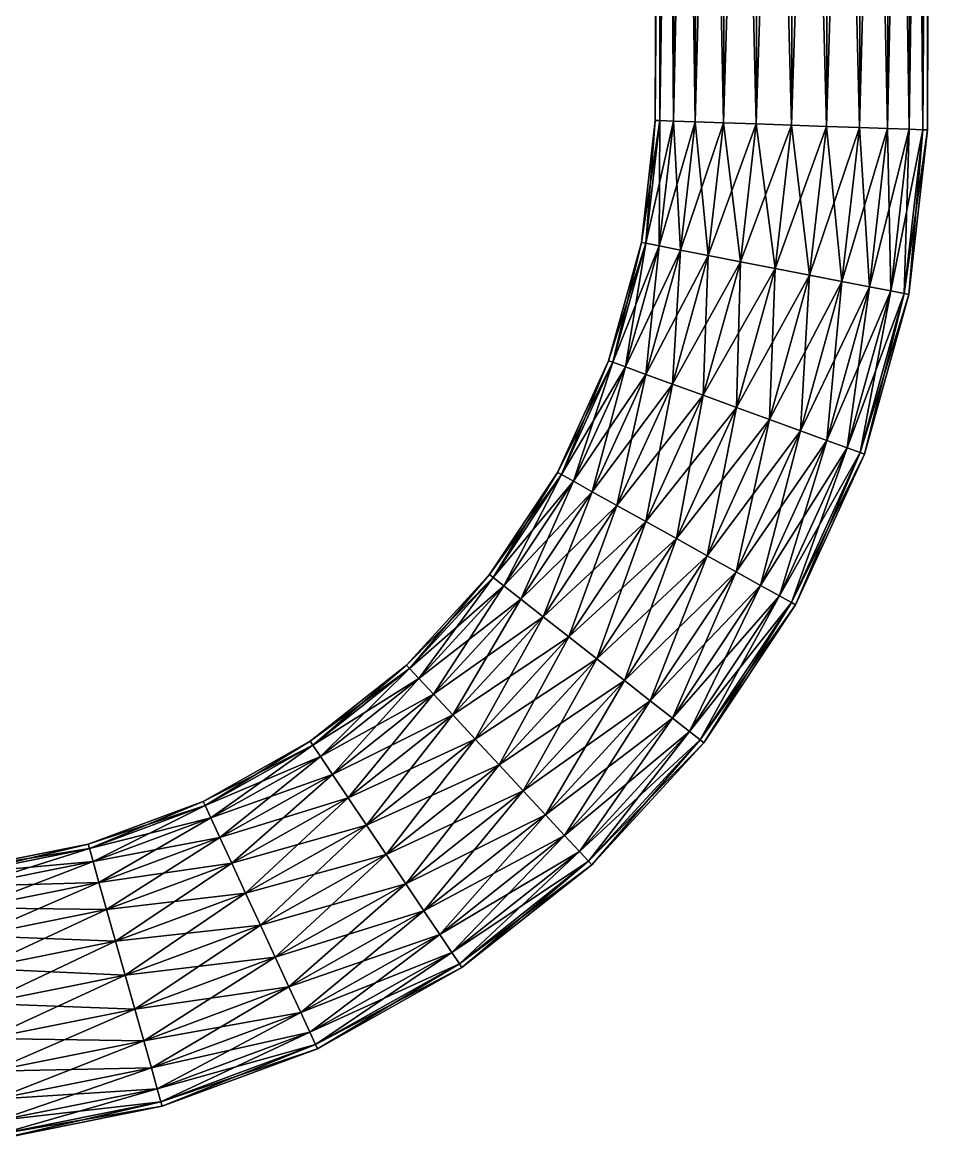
# Model space of a CAD drawing. Extents: x -24.7 to 37, y -27.4 to 52.3.
# Drawn here: x 20.92 to 36.95, y -19.15 to 0.54 of the extents above; entities that cross this region are included whole.
import ezdxf

# ---------------------------------------------------------------- set-up
doc = ezdxf.new("R2010")
doc.units = 0
doc.layers.add('CYLINDER01', color=171, linetype='CONTINUOUS')

msp = doc.modelspace()

# ---------------------------------------------------------------- meshes
at = {"layer": 'CYLINDER01', "color": 171}
mesh = msp.add_polyface(dxfattribs=at)
corners = [(32.254047, 20.154917, 2.10245), (32.172642, 20.163965, 1.480291), (32.092117, -1.185897, 1.480296), (32.492725, 20.128439, 2.68221), (32.173973, -1.188755, 2.102455), (32.872429, 20.086508, 3.180061), (32.413971, -1.197136, 2.682215), (33.367302, 20.032181, 3.562076), (32.795753, -1.210468, 3.180066), (33.943649, 19.969391, 3.802221), (33.293301, -1.227843, 3.562081), (34.56221, 19.902567, 3.88413), (33.872707, -1.248076, 3.802225), (35.180836, 19.836336, 3.802221), (34.494492, -1.269789, 3.884134), (35.757359, 19.775141, 3.562076), (35.116268, -1.291502, 3.802225), (36.25248, 19.722996, 3.180061), (35.695675, -1.311735, 3.56208), (36.632423, 19.683239, 2.68221), (36.193222, -1.32911, 3.180066), (36.871281, 19.658358, 2.10245), (36.575005, -1.342442, 2.682215), (36.952751, 19.649889, 1.480291), (36.815002, -1.350823, 2.102455), (36.871281, 19.658358, 0.858132), (36.896862, -1.353681, 1.480295), (36.632423, 19.683239, 0.278372), (36.815002, -1.350823, 0.858136), (36.25248, 19.722996, -0.219479), (36.575005, -1.342442, 0.278376), (35.757359, 19.775141, -0.601494), (36.193222, -1.32911, -0.219475), (35.180836, 19.836336, -0.841638), (35.695675, -1.311735, -0.601489), (34.562206, 19.902567, -0.923547), (35.116268, -1.291502, -0.841634), (33.943649, 19.969391, -0.841638), (34.494488, -1.269789, -0.923542), (33.367302, 20.032181, -0.601493), (33.872707, -1.248076, -0.841634), (32.872429, 20.086508, -0.219479), (33.293301, -1.227843, -0.601489), (32.492725, 20.128439, 0.278372), (32.795753, -1.210468, -0.219474), (32.254047, 20.154917, 0.858132), (32.413971, -1.197136, 0.278377), (32.173973, -1.188755, 0.858137), (35.107315, 23.028509, 3.802221), (35.680126, 23.118046, 3.562076), (36.171944, 23.195333, 3.180061), (36.549294, 23.254892, 2.68221), (36.786488, 23.29244, 2.10245), (36.86739, 23.305267, 1.480291), (36.786488, 23.29244, 0.858132), (36.549294, 23.254892, 0.278372), (36.171944, 23.195333, -0.21948), (35.680126, 23.118046, -0.601494), (35.107315, 23.028509, -0.841638), (34.492527, 22.932989, -0.923547), (33.877659, 22.838053, -0.841638), (33.304611, 22.750103, -0.601493)]
mesh.append_faces([[corners[k] for k in face] for face in [(0, 1, 2), (3, 0, 4), (5, 3, 6), (7, 5, 8), (9, 7, 10), (11, 9, 12), (13, 11, 14), (15, 13, 16), (17, 15, 18), (19, 17, 20), (21, 19, 22), (23, 21, 24), (25, 23, 26), (27, 25, 28), (29, 27, 30), (31, 29, 32), (33, 31, 34), (35, 33, 36), (37, 35, 38), (39, 37, 40), (41, 39, 42), (43, 41, 44), (45, 43, 46), (1, 45, 47), (11, 13, 48), (13, 15, 49), (15, 17, 50), (17, 19, 51), (19, 21, 52), (21, 23, 53), (23, 25, 54), (25, 27, 55), (27, 29, 56), (29, 31, 57), (31, 33, 58), (33, 35, 59), (35, 37, 60), (37, 39, 61)]], dxfattribs={"vtx2": -1})
mesh = msp.add_polyface(dxfattribs=at)
corners = [(27.700283, -10.795103, 1.480296), (29.231493, -9.251262, 2.102455), (29.167034, -9.200721, 1.480296), (27.756014, -10.855129, 2.102455), (29.420469, -9.399439, 2.682215), (27.919409, -11.031116, 2.682215), (29.72109, -9.635156, 3.180066), (28.179333, -11.311072, 3.180066), (30.112867, -9.942348, 3.562081), (28.179333, -11.311072, -0.219474), (29.420469, -9.399439, 0.278377), (29.72109, -9.635156, -0.219474), (27.919409, -11.031116, 0.278377), (29.231493, -9.251262, 0.858137), (27.756014, -10.855129, 0.858137), (30.437111, -7.435798, 2.102455), (30.365526, -7.395994, 1.480296), (30.646994, -7.552497, 2.682215), (30.980869, -7.738139, 3.180066), (31.415985, -7.980072, 3.562081), (30.569101, -10.30008, 3.802225), (31.922686, -8.261808, 3.802225), (30.569101, -10.30008, -0.841634), (30.112867, -9.942348, -0.601489), (31.415983, -7.980071, -0.601489), (30.980869, -7.738139, -0.219474), (30.646994, -7.552497, 0.278377), (30.437111, -7.435798, 0.858137), (31.343025, -5.45369, 2.102455), (31.266079, -5.425608, 1.480296), (31.568613, -5.536021, 2.682215), (31.568613, -5.536021, 0.278377), (31.343025, -5.45369, 0.858137), (13.814563, -8.520217, -2.624015), (13.882168, -8.516749, -3.138196), (14.049846, 20.856798, 1.480291), (13.616364, -8.530416, -2.144875), (13.968044, 20.852608, 2.10245), (13.814563, -8.520217, -3.652377), (13.968044, 20.852608, 0.858133)]
mesh.append_faces([[corners[k] for k in face] for face in [(0, 1, 2), (3, 4, 1), (5, 6, 4), (7, 8, 6), (9, 10, 11), (12, 13, 10), (14, 2, 13), (2, 15, 16), (1, 17, 15), (4, 18, 17), (6, 19, 18), (23, 25, 24), (11, 26, 25), (10, 27, 26), (13, 16, 27), (16, 28, 29), (15, 30, 28), (27, 29, 32)]], dxfattribs={"vtx0": -1})
mesh.append_faces([[corners[k] for k in face] for face in [(0, 3, 1), (14, 0, 2), (2, 1, 15), (1, 4, 17), (4, 6, 18), (6, 8, 19), (8, 20, 21), (22, 23, 24), (23, 11, 25), (11, 10, 26), (10, 13, 27), (13, 2, 16), (16, 15, 28), (15, 17, 30), (25, 26, 31), (26, 27, 32), (27, 16, 29), (33, 34, 35), (36, 33, 37), (34, 38, 39)]], dxfattribs={"vtx2": -1})
mesh = msp.add_polyface(dxfattribs=at)
corners = [(30.112867, -9.942348, 3.562081), (31.922686, -8.261808, 3.802225), (31.415985, -7.980072, 3.562081), (30.569101, -10.30008, 3.802225), (32.466442, -8.564149, 3.884134), (31.058701, -10.683975, 3.884134), (33.010201, -8.866489, 3.802225), (31.5483, -11.067869, 3.802225), (31.548298, -11.067869, -0.841634), (31.058701, -10.683975, -0.923543), (32.466442, -8.564149, -0.923543), (31.922686, -8.261807, -0.841634), (30.569101, -10.30008, -0.841634), (31.415983, -7.980071, -0.601489), (30.646994, -7.552497, 2.682215), (31.927475, -5.666991, 3.180066), (31.568613, -5.536021, 2.682215), (30.980869, -7.738139, 3.180066), (32.395157, -5.837674, 3.562081), (32.939777, -6.036439, 3.802225), (32.395153, -5.837674, -0.601489), (31.927475, -5.666991, -0.219474), (30.980869, -7.738139, -0.219474), (31.568613, -5.536021, 0.278377), (30.646994, -7.552497, 0.278377), (31.343025, -5.45369, 0.858137), (31.266079, -5.425608, 1.480296), (31.926796, -3.35401, 2.102455), (31.846399, -3.338346, 1.480296), (31.343025, -5.45369, 2.102455), (32.16251, -3.399935, 2.682215), (32.537472, -3.472991, 3.180066), (32.16251, -3.399935, 0.278377), (31.926796, -3.35401, 0.858137), (32.173973, -1.188755, 2.102455), (32.092117, -1.185897, 1.480296), (32.413971, -1.197136, 2.682215), (32.173973, -1.188755, 0.858137), (32.254047, 20.154917, 2.10245), (32.172642, 20.163965, 1.480291)]
mesh.append_faces([[corners[k] for k in face] for face in [(0, 1, 2), (3, 4, 1), (5, 6, 4), (9, 11, 10), (12, 13, 11), (14, 15, 16), (17, 18, 15), (13, 21, 20), (22, 23, 21), (24, 25, 23), (26, 27, 28), (29, 30, 27), (16, 31, 30), (23, 33, 32), (25, 28, 33), (28, 34, 35), (27, 36, 34), (33, 35, 37)]], dxfattribs={"vtx0": -1})
mesh.append_faces([[corners[k] for k in face] for face in [(3, 5, 4), (5, 7, 6), (8, 9, 10), (9, 12, 11), (14, 17, 15), (17, 2, 18), (2, 1, 19), (11, 13, 20), (13, 22, 21), (26, 29, 27), (29, 16, 30), (16, 15, 31), (21, 23, 32), (23, 25, 33), (25, 26, 28), (28, 27, 34), (27, 30, 36), (32, 33, 37), (33, 28, 35), (35, 34, 38), (37, 35, 39)]], dxfattribs={"vtx2": -1})
mesh = msp.add_polyface(dxfattribs=at)
corners = [(32.16251, -3.399935, 2.682215), (32.795753, -1.210468, 3.180066), (32.413971, -1.197136, 2.682215), (32.537472, -3.472991, 3.180066), (33.293301, -1.227843, 3.562081), (33.026134, -3.568198, 3.562081), (33.872707, -1.248076, 3.802225), (33.595196, -3.67907, 3.802225), (34.494492, -1.269789, 3.884134), (34.205872, -3.79805, 3.884134), (35.116268, -1.291502, 3.802225), (34.816547, -3.91703, 3.802225), (35.695675, -1.311735, 3.56208), (35.385609, -4.027901, 3.56208), (36.193222, -1.32911, 3.180066), (35.874268, -4.123109, 3.180066), (36.575005, -1.342442, 2.682215), (36.249237, -4.196164, 0.278376), (36.193222, -1.32911, -0.219475), (36.575005, -1.342442, 0.278376), (35.874268, -4.123109, -0.219475), (35.695675, -1.311735, -0.601489), (35.385609, -4.027901, -0.601489), (35.116268, -1.291502, -0.841634), (34.816547, -3.91703, -0.841634), (34.494488, -1.269789, -0.923542), (34.205872, -3.79805, -0.923542), (33.872707, -1.248076, -0.841634), (33.595196, -3.67907, -0.841634), (33.293301, -1.227843, -0.601489), (33.026134, -3.568198, -0.601489), (32.795753, -1.210468, -0.219474), (32.537472, -3.47299, -0.219474), (32.413971, -1.197136, 0.278377), (32.16251, -3.399935, 0.278377), (32.173973, -1.188755, 0.858137), (32.173973, -1.188755, 2.102455), (32.492725, 20.128439, 2.68221), (32.872429, 20.086508, 3.180061), (33.367302, 20.032181, 3.562076), (33.943649, 19.969391, 3.802221), (34.56221, 19.902567, 3.88413), (35.180836, 19.836336, 3.802221), (35.757359, 19.775141, 3.562076), (36.25248, 19.722996, 3.180061), (36.632423, 19.683239, 2.68221), (36.815002, -1.350823, 2.102455), (36.871281, 19.658358, 2.10245), (36.896862, -1.353681, 1.480295), (36.952751, 19.649889, 1.480291), (36.815002, -1.350823, 0.858136), (36.871281, 19.658358, 0.858132), (36.632423, 19.683239, 0.278372), (36.25248, 19.722996, -0.219479), (35.757359, 19.775141, -0.601494), (35.180836, 19.836336, -0.841638), (34.562206, 19.902567, -0.923547), (33.943649, 19.969391, -0.841638), (33.367302, 20.032181, -0.601493), (32.872429, 20.086508, -0.219479), (32.492725, 20.128439, 0.278372), (32.254047, 20.154917, 0.858132)]
mesh.append_faces([[corners[k] for k in face] for face in [(0, 1, 2), (3, 4, 1), (5, 6, 4), (7, 8, 6), (9, 10, 8), (11, 12, 10), (13, 14, 12), (15, 16, 14), (17, 18, 19), (20, 21, 18), (22, 23, 21), (24, 25, 23), (26, 27, 25), (28, 29, 27), (30, 31, 29), (32, 33, 31), (34, 35, 33)]], dxfattribs={"vtx0": -1})
mesh.append_faces([[corners[k] for k in face] for face in [(36, 2, 37), (2, 1, 38), (1, 4, 39), (4, 6, 40), (6, 8, 41), (8, 10, 42), (10, 12, 43), (12, 14, 44), (14, 16, 45), (16, 46, 47), (46, 48, 49), (48, 50, 51), (50, 19, 52), (19, 18, 53), (18, 21, 54), (21, 23, 55), (23, 25, 56), (25, 27, 57), (27, 29, 58), (29, 31, 59), (31, 33, 60), (33, 35, 61)]], dxfattribs={"vtx2": -1})
mesh = msp.add_polyface(dxfattribs=at)
corners = [(31.927475, -5.666991, 3.180066), (33.026134, -3.568198, 3.562081), (32.537472, -3.472991, 3.180066), (32.395157, -5.837674, 3.562081), (33.595196, -3.67907, 3.802225), (32.939777, -6.036439, 3.802225), (34.205872, -3.79805, 3.884134), (33.524231, -6.24974, 3.884134), (34.816547, -3.91703, 3.802225), (34.108685, -6.463041, 3.802225), (35.385609, -4.027901, 3.56208), (34.653305, -6.661806, 3.56208), (35.874268, -4.123109, 3.180066), (35.120983, -6.832489, -0.219475), (35.385609, -4.027901, -0.601489), (35.874268, -4.123109, -0.219475), (34.653305, -6.661806, -0.601489), (34.816547, -3.91703, -0.841634), (34.108681, -6.463041, -0.841634), (34.205872, -3.79805, -0.923542), (33.524231, -6.24974, -0.923542), (33.595196, -3.67907, -0.841634), (32.939777, -6.036439, -0.841634), (33.026134, -3.568198, -0.601489), (32.395153, -5.837674, -0.601489), (32.537472, -3.47299, -0.219474), (31.927475, -5.666991, -0.219474), (32.16251, -3.399935, 0.278377), (32.16251, -3.399935, 2.682215), (32.795753, -1.210468, 3.180066), (33.293301, -1.227843, 3.562081), (33.872707, -1.248076, 3.802225), (34.494492, -1.269789, 3.884134), (35.116268, -1.291502, 3.802225), (35.695675, -1.311735, 3.56208), (36.193222, -1.32911, 3.180066), (36.249237, -4.196164, 2.682214), (36.575005, -1.342442, 2.682215), (36.815002, -1.350823, 2.102455), (36.484947, -4.242089, 2.102454), (36.896862, -1.353681, 1.480295), (36.565342, -4.257753, 1.480295), (36.815002, -1.350823, 0.858136), (36.484947, -4.242089, 0.858136), (36.575005, -1.342442, 0.278376), (36.249237, -4.196164, 0.278376), (36.193222, -1.32911, -0.219475), (35.695675, -1.311735, -0.601489), (35.116268, -1.291502, -0.841634), (34.494488, -1.269789, -0.923542), (33.872707, -1.248076, -0.841634), (33.293301, -1.227843, -0.601489), (32.795753, -1.210468, -0.219474), (32.413971, -1.197136, 0.278377)]
mesh.append_faces([[corners[k] for k in face] for face in [(0, 1, 2), (3, 4, 1), (5, 6, 4), (7, 8, 6), (9, 10, 8), (11, 12, 10), (13, 14, 15), (16, 17, 14), (18, 19, 17), (20, 21, 19), (22, 23, 21), (24, 25, 23), (26, 27, 25), (36, 38, 37), (39, 40, 38), (41, 42, 40), (43, 44, 42)]], dxfattribs={"vtx0": -1})
mesh.append_faces([[corners[k] for k in face] for face in [(24, 26, 25), (28, 2, 29), (2, 1, 30), (1, 4, 31), (4, 6, 32), (6, 8, 33), (8, 10, 34), (10, 12, 35), (12, 36, 37), (36, 39, 38), (39, 41, 40), (41, 43, 42), (43, 45, 44), (45, 15, 46), (15, 14, 47), (14, 17, 48), (17, 19, 49), (19, 21, 50), (21, 23, 51), (23, 25, 52), (25, 27, 53)]], dxfattribs={"vtx2": -1})
mesh = msp.add_polyface(dxfattribs=at)
corners = [(31.415985, -7.980072, 3.562081), (32.939777, -6.036439, 3.802225), (32.395157, -5.837674, 3.562081), (31.922686, -8.261808, 3.802225), (33.524231, -6.24974, 3.884134), (32.466442, -8.564149, 3.884134), (34.108685, -6.463041, 3.802225), (33.010201, -8.866489, 3.802225), (34.653305, -6.661806, 3.56208), (33.516899, -9.148227, 3.56208), (35.120983, -6.832489, 3.180066), (33.952015, -9.39016, 3.180066), (35.479847, -6.963459, 2.682214), (34.285889, -9.575801, 2.682214), (35.705437, -7.04579, 2.102454), (34.285889, -9.575801, 0.278376), (35.120983, -6.832489, -0.219475), (35.479847, -6.963459, 0.278376), (33.952015, -9.39016, -0.219475), (34.653305, -6.661806, -0.601489), (33.516899, -9.148226, -0.601489), (34.108681, -6.463041, -0.841634), (33.010201, -8.866489, -0.841634), (33.524231, -6.24974, -0.923542), (32.466442, -8.564149, -0.923543), (32.939777, -6.036439, -0.841634), (31.922686, -8.261807, -0.841634), (32.395153, -5.837674, -0.601489), (31.927475, -5.666991, 3.180066), (33.026134, -3.568198, 3.562081), (33.595196, -3.67907, 3.802225), (34.205872, -3.79805, 3.884134), (34.816547, -3.91703, 3.802225), (35.385609, -4.027901, 3.56208), (35.874268, -4.123109, 3.180066), (36.249237, -4.196164, 2.682214), (36.484947, -4.242089, 2.102454), (36.565342, -4.257753, 1.480295), (35.782379, -7.073872, 1.480295), (36.484947, -4.242089, 0.858136), (35.705437, -7.04579, 0.858136), (36.249237, -4.196164, 0.278376), (35.874268, -4.123109, -0.219475), (35.385609, -4.027901, -0.601489), (34.816547, -3.91703, -0.841634), (34.205872, -3.79805, -0.923542), (33.595196, -3.67907, -0.841634), (33.026134, -3.568198, -0.601489)]
mesh.append_faces([[corners[k] for k in face] for face in [(0, 1, 2), (3, 4, 1), (5, 6, 4), (7, 8, 6), (9, 10, 8), (11, 12, 10), (13, 14, 12), (15, 16, 17), (18, 19, 16), (20, 21, 19), (22, 23, 21), (24, 25, 23), (26, 27, 25), (10, 35, 34), (12, 36, 35), (14, 37, 36), (38, 39, 37), (40, 41, 39), (17, 42, 41)]], dxfattribs={"vtx0": -1})
mesh.append_faces([[corners[k] for k in face] for face in [(3, 5, 4), (24, 26, 25), (28, 2, 29), (2, 1, 30), (1, 4, 31), (4, 6, 32), (6, 8, 33), (8, 10, 34), (10, 12, 35), (12, 14, 36), (14, 38, 37), (38, 40, 39), (40, 17, 41), (17, 16, 42), (16, 19, 43), (19, 21, 44), (21, 23, 45), (23, 25, 46), (25, 27, 47)]], dxfattribs={"vtx2": -1})
mesh = msp.add_polyface(dxfattribs=at)
corners = [(30.915703, -14.258333, 2.102454), (32.950363, -12.167229, 1.480295), (32.885906, -12.116689, 2.102454), (30.971434, -14.318359, 1.480295), (32.885906, -12.116689, 0.858136), (31.5483, -11.067869, 3.802225), (33.516899, -9.148227, 3.56208), (33.010201, -8.866489, 3.802225), (32.004532, -11.425603, 3.56208), (33.952015, -9.39016, 3.180066), (32.396309, -11.732794, 3.180066), (34.285889, -9.575801, 2.682214), (32.69693, -11.968511, 2.682214), (34.495773, -9.6925, 2.102454), (34.56736, -9.732304, 1.480295), (34.495773, -9.6925, 0.858136), (34.285889, -9.575801, 0.278376), (32.696926, -11.968511, 0.278376), (33.952015, -9.39016, -0.219475), (32.396309, -11.732794, -0.219475), (33.516899, -9.148226, -0.601489), (32.004532, -11.425603, -0.601489), (33.010201, -8.866489, -0.841634), (31.548298, -11.067869, -0.841634), (32.466442, -8.564149, -0.923543), (32.466442, -8.564149, 3.884134), (34.108685, -6.463041, 3.802225), (34.653305, -6.661806, 3.56208), (35.120983, -6.832489, 3.180066), (35.479847, -6.963459, 2.682214), (35.705437, -7.04579, 2.102454), (35.782379, -7.073872, 1.480295), (35.705437, -7.04579, 0.858136), (35.479847, -6.963459, 0.278376), (35.120983, -6.832489, -0.219475), (34.653305, -6.661806, -0.601489), (34.108681, -6.463041, -0.841634), (33.524231, -6.24974, -0.923542)]
mesh.append_faces([[corners[k] for k in face] for face in [(0, 1, 2), (3, 4, 1), (5, 6, 7), (8, 9, 6), (10, 11, 9), (12, 13, 11), (2, 14, 13), (1, 15, 14), (4, 16, 15), (17, 18, 16), (19, 20, 18), (21, 22, 20), (23, 24, 22), (13, 31, 30), (14, 32, 31), (15, 33, 32)]], dxfattribs={"vtx0": -1})
mesh.append_faces([[corners[k] for k in face] for face in [(5, 8, 6), (8, 10, 9), (10, 12, 11), (12, 2, 13), (2, 1, 14), (1, 4, 15), (4, 17, 16), (17, 19, 18), (19, 21, 20), (21, 23, 22), (25, 7, 26), (7, 6, 27), (6, 9, 28), (9, 11, 29), (11, 13, 30), (13, 14, 31), (14, 15, 32), (15, 16, 33), (16, 18, 34), (18, 20, 35), (20, 22, 36), (22, 24, 37)]], dxfattribs={"vtx2": -1})
mesh = msp.add_polyface(dxfattribs=at)
corners = [(22.081293, -13.953173, 1.480296), (24.14739, -13.275456, 2.102455), (24.113001, -13.201117, 1.480296), (26.047209, -12.207693, 2.102455), (26.001585, -12.139668, 1.480296), (26.180973, -12.407132, 2.682215), (24.248215, -13.49341, 2.682215), (26.393764, -12.724395, 3.180066), (24.408604, -13.840125, 3.180066), (26.671078, -13.13786, 3.562081), (24.617624, -14.291971, -0.601489), (26.393764, -12.724395, -0.219474), (26.671078, -13.137859, -0.601489), (24.408604, -13.840124, -0.219474), (26.180973, -12.407132, 0.278377), (24.248215, -13.49341, 0.278377), (26.047209, -12.207693, 0.858137), (24.14739, -13.275456, 0.858137), (27.756014, -10.855129, 2.102455), (27.700283, -10.795103, 1.480296), (27.919409, -11.031116, 2.682215), (28.179333, -11.311072, 3.180066), (28.51807, -11.675919, 3.562081), (28.91254, -12.100789, 3.802225), (26.994017, -13.619349, 3.802225), (27.34057, -14.136052, 3.884134), (29.335859, -12.556732, 3.884134), (27.34057, -14.136051, -0.923543), (26.994017, -13.619349, -0.841634), (28.912539, -12.100789, -0.841634), (28.51807, -11.675918, -0.601489), (28.179333, -11.311072, -0.219474), (27.919409, -11.031116, 0.278377), (27.756014, -10.855129, 0.858137), (29.231493, -9.251262, 0.858137)]
mesh.append_faces([[corners[k] for k in face] for face in [(0, 1, 2), (2, 3, 4), (1, 5, 3), (6, 7, 5), (8, 9, 7), (10, 11, 12), (13, 14, 11), (15, 16, 14), (17, 4, 16), (4, 18, 19), (3, 20, 18), (5, 21, 20), (7, 22, 21), (9, 23, 22), (28, 30, 29), (12, 31, 30), (11, 32, 31), (14, 33, 32), (16, 19, 33)]], dxfattribs={"vtx0": -1})
mesh.append_faces([[corners[k] for k in face] for face in [(2, 1, 3), (1, 6, 5), (6, 8, 7), (13, 15, 14), (15, 17, 16), (17, 2, 4), (4, 3, 18), (3, 5, 20), (5, 7, 21), (7, 9, 22), (9, 24, 23), (24, 25, 26), (27, 28, 29), (28, 12, 30), (12, 11, 31), (11, 14, 32), (14, 16, 33), (16, 4, 19), (32, 33, 34)]], dxfattribs={"vtx2": -1})
mesh = msp.add_polyface(dxfattribs=at)
corners = [(26.994017, -13.619349, 3.802225), (29.335859, -12.556732, 3.884134), (28.91254, -12.100789, 3.802225), (27.34057, -14.136052, 3.884134), (29.759176, -13.012675, 3.802225), (27.687126, -14.652754, -0.841634), (29.335859, -12.556731, -0.923543), (29.759176, -13.012674, -0.841634), (27.34057, -14.136051, -0.923543), (28.912539, -12.100789, -0.841634), (27.756014, -10.855129, 2.102455), (27.919409, -11.031116, 2.682215), (29.420469, -9.399439, 2.682215), (28.179333, -11.311072, 3.180066), (29.72109, -9.635156, 3.180066), (28.51807, -11.675919, 3.562081), (30.112867, -9.942348, 3.562081), (30.569101, -10.30008, 3.802225), (31.058701, -10.683975, 3.884134), (31.5483, -11.067869, 3.802225), (32.004532, -11.425603, 3.56208), (30.153645, -13.437546, 3.56208), (32.396309, -11.732794, 3.180066), (30.492384, -13.802391, 3.180066), (32.69693, -11.968511, 2.682214), (30.752308, -14.082346, 2.682214), (32.885906, -12.116689, 2.102454), (30.915703, -14.258333, 2.102454), (30.915703, -14.258333, 0.858136), (32.696926, -11.968511, 0.278376), (32.885906, -12.116689, 0.858136), (30.752308, -14.082346, 0.278376), (32.396309, -11.732794, -0.219475), (30.492384, -13.802391, -0.219475), (32.004532, -11.425603, -0.601489), (30.153645, -13.437546, -0.601489), (31.548298, -11.067869, -0.841634), (31.058701, -10.683975, -0.923543), (30.569101, -10.30008, -0.841634), (30.112867, -9.942348, -0.601489), (28.51807, -11.675918, -0.601489), (29.72109, -9.635156, -0.219474), (28.179333, -11.311072, -0.219474), (27.919409, -11.031116, 0.278377), (29.420469, -9.399439, 0.278377)]
mesh.append_faces([[corners[k] for k in face] for face in [(0, 1, 2), (3, 4, 1), (5, 6, 7), (8, 9, 6), (15, 17, 16), (2, 18, 17), (1, 19, 18), (4, 20, 19), (21, 22, 20), (23, 24, 22), (25, 26, 24), (28, 29, 30), (31, 32, 29), (33, 34, 32), (35, 36, 34), (7, 37, 36), (6, 38, 37), (9, 39, 38), (40, 41, 39)]], dxfattribs={"vtx0": -1})
mesh.append_faces([[corners[k] for k in face] for face in [(10, 11, 12), (11, 13, 14), (13, 15, 16), (15, 2, 17), (2, 1, 18), (1, 4, 19), (4, 21, 20), (21, 23, 22), (23, 25, 24), (25, 27, 26), (28, 31, 29), (31, 33, 32), (33, 35, 34), (35, 7, 36), (7, 6, 37), (6, 9, 38), (9, 40, 39), (40, 42, 41), (42, 43, 44)]], dxfattribs={"vtx2": -1})
mesh = msp.add_polyface(dxfattribs=at)
corners = [(25.383461, -15.947495, 3.802225), (28.010065, -15.134244, 3.56208), (27.687128, -14.652755, 3.802225), (25.626873, -16.47368, 3.56208), (28.287378, -15.547709, 3.180066), (25.835896, -16.925528, 3.180066), (28.500168, -15.864972, 2.682214), (25.996283, -17.272242, 2.682214), (28.633934, -16.064411, 2.102454), (26.097105, -17.490196, 2.102454), (28.679558, -16.132437, 1.480295), (26.131496, -17.564535, 1.480295), (28.633934, -16.064411, 0.858136), (26.097105, -17.490196, 0.858136), (28.500168, -15.864972, 0.278376), (25.996283, -17.272242, 0.278376), (28.287376, -15.547709, -0.219475), (25.835894, -16.925528, -0.219475), (28.010065, -15.134244, -0.601489), (25.626873, -16.47368, -0.601489), (27.687126, -14.652754, -0.841634), (25.383461, -15.947494, -0.841634), (27.34057, -14.136051, -0.923543), (27.34057, -14.136052, 3.884134), (29.759176, -13.012675, 3.802225), (30.153645, -13.437546, 3.56208), (30.492384, -13.802391, 3.180066), (30.752308, -14.082346, 2.682214), (30.915703, -14.258333, 2.102454), (30.971434, -14.318359, 1.480295), (30.915703, -14.258333, 0.858136), (30.752308, -14.082346, 0.278376), (30.492384, -13.802391, -0.219475), (30.153645, -13.437546, -0.601489), (29.759176, -13.012674, -0.841634), (29.335859, -12.556731, -0.923543), (32.950363, -12.167229, 1.480295), (32.885906, -12.116689, 0.858136)]
mesh.append_faces([[corners[k] for k in face] for face in [(0, 1, 2), (3, 4, 1), (5, 6, 4), (7, 8, 6), (9, 10, 8), (11, 12, 10), (13, 14, 12), (15, 16, 14), (17, 18, 16), (19, 20, 18), (21, 22, 20), (2, 25, 24), (1, 26, 25), (4, 27, 26), (6, 28, 27), (8, 29, 28), (10, 30, 29), (12, 31, 30), (14, 32, 31), (16, 33, 32), (18, 34, 33)]], dxfattribs={"vtx0": -1})
mesh.append_faces([[corners[k] for k in face] for face in [(7, 9, 8), (9, 11, 10), (11, 13, 12), (13, 15, 14), (23, 2, 24), (2, 1, 25), (1, 4, 26), (4, 6, 27), (6, 8, 28), (8, 10, 29), (10, 12, 30), (12, 14, 31), (14, 16, 32), (16, 18, 33), (18, 20, 34), (20, 22, 35), (28, 29, 36), (29, 30, 37)]], dxfattribs={"vtx2": -1})
mesh = msp.add_polyface(dxfattribs=at)
corners = [(22.566408, -15.667536, 3.802225), (25.12225, -15.382826, 3.884134), (24.861036, -14.818158, 3.802225), (22.735811, -16.266188, 3.884134), (25.383461, -15.947495, 3.802225), (22.905212, -16.864841, 3.802225), (25.626873, -16.47368, 3.56208), (23.06307, -17.422697, 3.56208), (25.835896, -16.925528, 3.180066), (23.198624, -17.901739, 3.180066), (25.996283, -17.272242, 2.682214), (23.302639, -18.26932, 2.682214), (26.097105, -17.490196, 2.102454), (23.368027, -18.500389, 2.102454), (26.131496, -17.564535, 1.480295), (23.390329, -18.579205, 1.480295), (26.097105, -17.490196, 0.858136), (23.368027, -18.500389, 0.858136), (25.996283, -17.272242, 0.278376), (23.302639, -18.26932, 0.278376), (25.835894, -16.925528, -0.219475), (23.198624, -17.901739, -0.219475), (25.626873, -16.47368, -0.601489), (23.06307, -17.422697, -0.601489), (25.383461, -15.947494, -0.841634), (22.905212, -16.864841, -0.841634), (25.12225, -15.382826, -0.923543), (22.735811, -16.266188, -0.923543), (24.861036, -14.818157, -0.841634), (24.408604, -13.840125, 3.180066), (24.617626, -14.291971, 3.562081), (26.671078, -13.13786, 3.562081), (26.994017, -13.619349, 3.802225), (27.34057, -14.136052, 3.884134), (27.687128, -14.652755, 3.802225), (28.010065, -15.134244, 3.56208), (28.287378, -15.547709, 3.180066), (28.500168, -15.864972, 2.682214), (28.287376, -15.547709, -0.219475), (28.010065, -15.134244, -0.601489), (27.687126, -14.652754, -0.841634), (27.34057, -14.136051, -0.923543), (26.994017, -13.619349, -0.841634), (26.671078, -13.137859, -0.601489), (24.617624, -14.291971, -0.601489), (24.408604, -13.840124, -0.219474), (26.393764, -12.724395, -0.219474)]
mesh.append_faces([[corners[k] for k in face] for face in [(0, 1, 2), (3, 4, 1), (5, 6, 4), (7, 8, 6), (9, 10, 8), (11, 12, 10), (13, 14, 12), (15, 16, 14), (17, 18, 16), (19, 20, 18), (21, 22, 20), (23, 24, 22), (25, 26, 24), (27, 28, 26), (30, 32, 31), (2, 33, 32), (1, 34, 33), (26, 42, 41), (28, 43, 42)]], dxfattribs={"vtx0": -1})
mesh.append_faces([[corners[k] for k in face] for face in [(9, 11, 10), (11, 13, 12), (13, 15, 14), (15, 17, 16), (17, 19, 18), (29, 30, 31), (30, 2, 32), (2, 1, 33), (1, 4, 34), (4, 6, 35), (6, 8, 36), (8, 10, 37), (18, 20, 38), (20, 22, 39), (22, 24, 40), (24, 26, 41), (26, 28, 42), (28, 44, 43), (44, 45, 46)]], dxfattribs={"vtx2": -1})
mesh = msp.add_polyface(dxfattribs=at)
corners = [(19.956768, -14.377213, 1.480296), (22.103596, -14.031985, 2.102455), (22.081293, -13.953173, 1.480296), (19.966431, -14.458549, 2.102455), (22.168982, -14.263058, 2.682215), (19.994761, -14.697017, 2.682215), (22.272997, -14.630639, 3.180066), (20.039827, -15.076365, 3.180066), (22.408552, -15.10968, 3.562081), (20.098558, -15.570738, 3.562081), (22.566408, -15.667536, 3.802225), (20.166954, -16.146448, -0.841634), (20.098558, -15.570738, -0.601489), (22.408552, -15.10968, -0.601489), (22.272997, -14.630638, -0.219474), (20.039827, -15.076363, -0.219474), (22.168982, -14.263058, 0.278377), (19.994761, -14.697017, 0.278377), (22.103596, -14.031985, 0.858137), (19.966431, -14.458549, 0.858137), (24.14739, -13.275456, 2.102455), (24.248215, -13.49341, 2.682215), (24.408604, -13.840125, 3.180066), (24.617626, -14.291971, 3.562081), (24.861036, -14.818158, 3.802225), (22.735811, -16.266188, -0.923543), (22.566408, -15.667536, -0.841634), (24.861036, -14.818157, -0.841634), (24.617624, -14.291971, -0.601489), (24.408604, -13.840124, -0.219474), (24.248215, -13.49341, 0.278377), (24.14739, -13.275456, 0.858137), (24.113001, -13.201117, 1.480296)]
mesh.append_faces([[corners[k] for k in face] for face in [(0, 1, 2), (3, 4, 1), (5, 6, 4), (7, 8, 6), (9, 10, 8), (12, 14, 13), (15, 16, 14), (17, 18, 16), (19, 2, 18), (1, 21, 20), (4, 22, 21), (6, 23, 22), (8, 24, 23), (26, 28, 27), (13, 29, 28), (14, 30, 29), (16, 31, 30), (18, 32, 31)]], dxfattribs={"vtx0": -1})
mesh.append_faces([[corners[k] for k in face] for face in [(0, 3, 1), (3, 5, 4), (5, 7, 6), (7, 9, 8), (11, 12, 13), (12, 15, 14), (15, 17, 16), (17, 19, 18), (19, 0, 2), (2, 1, 20), (1, 4, 21), (4, 6, 22), (6, 8, 23), (8, 10, 24), (25, 26, 27), (26, 13, 28), (13, 14, 29), (14, 16, 30), (16, 18, 31), (18, 2, 32)]], dxfattribs={"vtx2": -1})
mesh = msp.add_polyface(dxfattribs=at)
corners = [(20.098558, -15.570738, 3.562081), (20.166954, -16.14645, 3.802225), (22.566408, -15.667536, 3.802225), (22.735811, -16.266188, 3.884134), (20.240351, -16.764265, 3.884134), (22.905212, -16.864841, 3.802225), (20.313747, -17.38208, 3.802225), (23.06307, -17.422697, 3.56208), (20.382141, -17.95779, 3.56208), (23.198624, -17.901739, 3.180066), (20.440874, -18.452166, 3.180066), (23.302639, -18.26932, 2.682214), (20.485941, -18.831512, 2.682214), (23.368027, -18.500389, 2.102454), (20.514269, -19.069981, 2.102454), (23.390329, -18.579205, 1.480295), (20.523933, -19.151316, 1.480295), (23.368027, -18.500389, 0.858136), (20.514269, -19.069981, 0.858136), (23.302639, -18.26932, 0.278376), (20.485941, -18.831512, 0.278376), (23.198624, -17.901739, -0.219475), (20.440874, -18.452166, -0.219475), (23.06307, -17.422697, -0.601489), (20.382141, -17.95779, -0.601489), (22.905212, -16.864841, -0.841634), (20.313747, -17.38208, -0.841634), (22.735811, -16.266188, -0.923543), (20.240351, -16.764263, -0.923543), (22.566408, -15.667536, -0.841634), (20.166954, -16.146448, -0.841634), (22.408552, -15.10968, -0.601489), (25.12225, -15.382826, 3.884134), (25.383461, -15.947495, 3.802225), (25.626873, -16.47368, 3.56208), (25.835896, -16.925528, 3.180066), (25.835894, -16.925528, -0.219475), (25.626873, -16.47368, -0.601489), (25.383461, -15.947494, -0.841634), (25.12225, -15.382826, -0.923543)]
mesh.append_faces([[corners[k] for k in face] for face in [(1, 3, 2), (4, 5, 3), (6, 7, 5), (8, 9, 7), (10, 11, 9), (12, 13, 11), (14, 15, 13), (16, 17, 15), (18, 19, 17), (20, 21, 19), (22, 23, 21), (24, 25, 23), (26, 27, 25), (28, 29, 27), (30, 31, 29)]], dxfattribs={"vtx0": -1})
mesh.append_faces([[corners[k] for k in face] for face in [(0, 1, 2), (1, 4, 3), (4, 6, 5), (6, 8, 7), (8, 10, 9), (10, 12, 11), (12, 14, 13), (14, 16, 15), (16, 18, 17), (18, 20, 19), (20, 22, 21), (22, 24, 23), (24, 26, 25), (26, 28, 27), (28, 30, 29), (2, 3, 32), (3, 5, 33), (5, 7, 34), (7, 9, 35), (19, 21, 36), (21, 23, 37), (23, 25, 38), (25, 27, 39)]], dxfattribs={"vtx2": -1})

doc.saveas('drawing.dxf')
